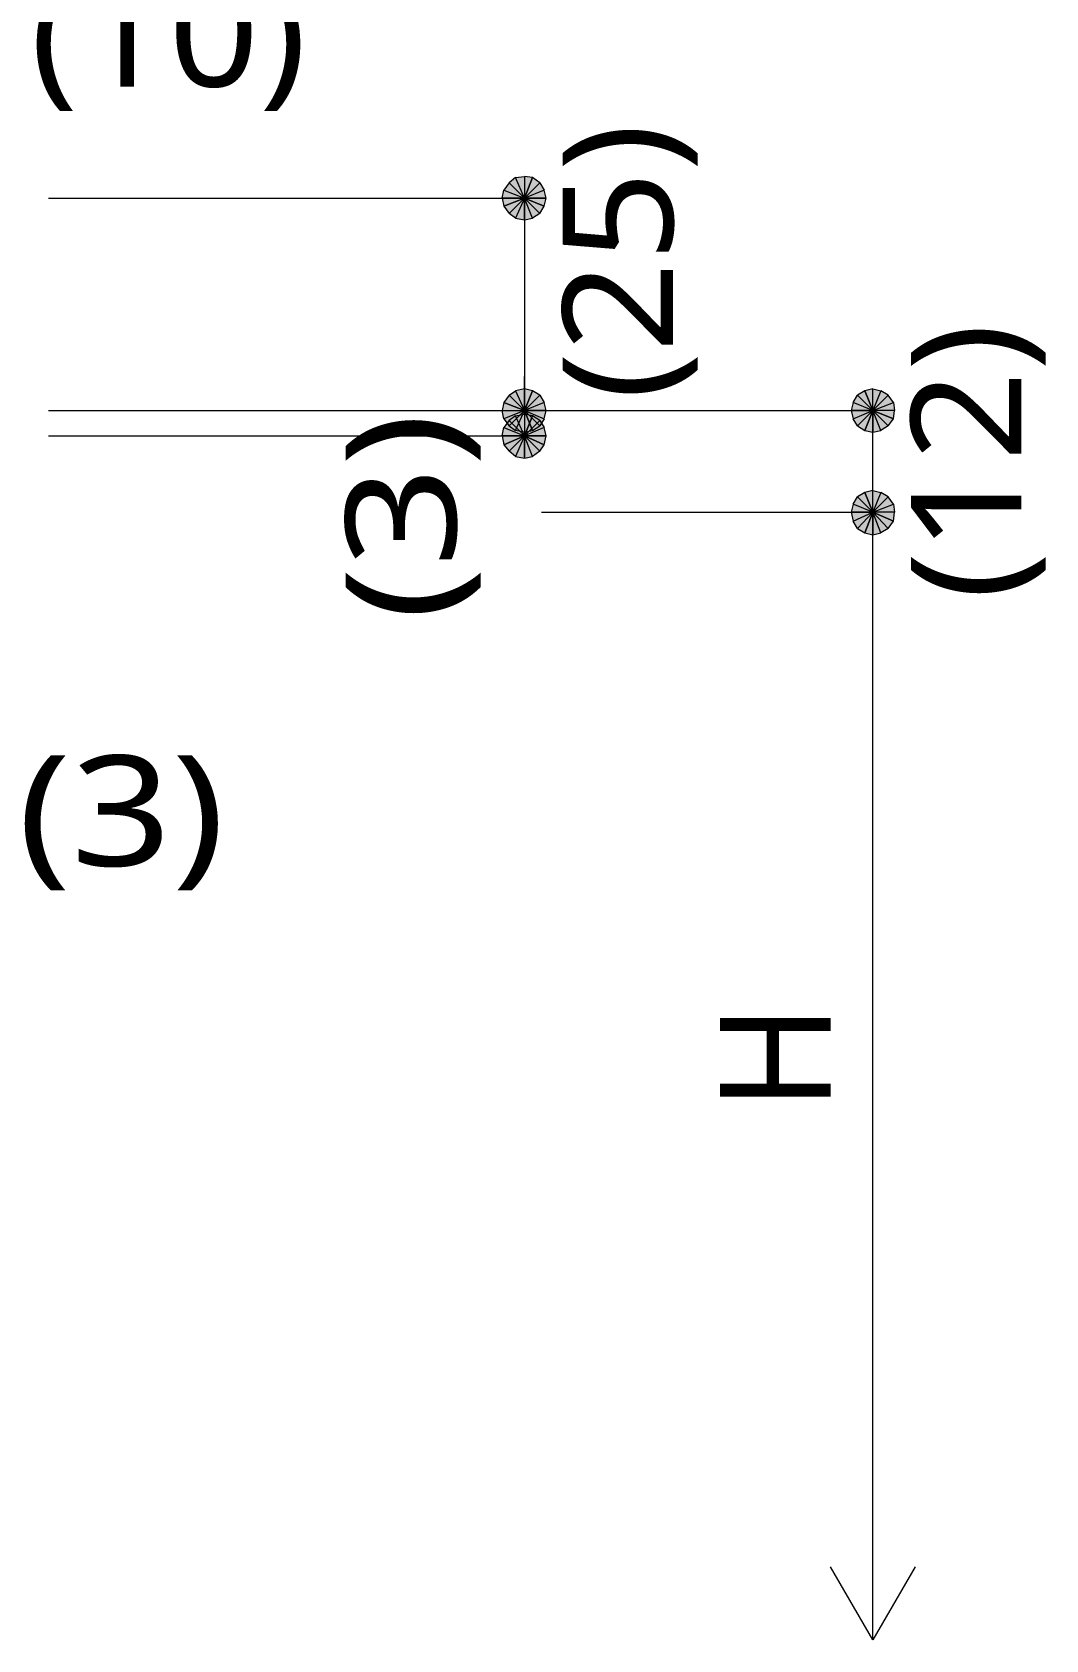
# Model space of a CAD drawing. Header units: millimetres. Extents: x 0 to 420, y 0 to 297.
# Drawn here: x 162.18 to 186.02, y 69.11 to 106.92 of the extents above; entities that cross this region are included whole.
import ezdxf
from ezdxf.enums import TextEntityAlignment as Align

# ---------------------------------------------------------------- set-up
doc = ezdxf.new("R2010")
doc.units = ezdxf.units.MM
doc.styles.add('kst32b', font='NotoSansJP-Variable.ttf')

msp = doc.modelspace()

# ---------------------------------------------------------------- hatches: boundary and pattern name
h = msp.add_hatch(color=7)
h.paths.add_polyline_path([(173.397, 103.378), (173.27, 103.209), (173.757, 103.018), (173.397, 103.378)])
h.paths.add_polyline_path([(173.27, 103.209), (173.757, 103.018), (173.228, 103.018), (173.27, 103.209)])
h.paths.add_polyline_path([(173.757, 103.018), (173.228, 103.018), (173.27, 102.828), (173.757, 103.018)])
h = msp.add_hatch(color=7)
h.paths.add_polyline_path([(173.948, 103.505), (173.757, 103.526), (173.757, 103.018), (173.948, 103.505)])
h.paths.add_polyline_path([(173.757, 103.526), (173.757, 103.018), (173.546, 103.505), (173.757, 103.526)])
h.paths.add_polyline_path([(173.757, 103.018), (173.546, 103.505), (173.397, 103.378), (173.757, 103.018)])
h = msp.add_hatch(color=7)
h.paths.add_polyline_path([(174.265, 103.018), (174.223, 103.209), (173.757, 103.018), (174.265, 103.018)])
h.paths.add_polyline_path([(174.223, 103.209), (173.757, 103.018), (174.117, 103.378), (174.223, 103.209)])
h.paths.add_polyline_path([(173.757, 103.018), (174.117, 103.378), (173.948, 103.505), (173.757, 103.018)])
h = msp.add_hatch(color=7)
h.paths.add_polyline_path([(173.27, 102.828), (173.397, 102.658), (173.757, 103.018), (173.27, 102.828)])
h.paths.add_polyline_path([(173.397, 102.658), (173.757, 103.018), (173.546, 102.552), (173.397, 102.658)])
h.paths.add_polyline_path([(173.757, 103.018), (173.546, 102.552), (173.757, 102.51), (173.757, 103.018)])
h = msp.add_hatch(color=7)
h.paths.add_polyline_path([(173.757, 102.51), (173.948, 102.552), (173.757, 103.018), (173.757, 102.51)])
h.paths.add_polyline_path([(173.948, 102.552), (173.757, 103.018), (174.117, 102.658), (173.948, 102.552)])
h.paths.add_polyline_path([(173.757, 103.018), (174.117, 102.658), (174.223, 102.828), (173.757, 103.018)])
for points in [[(174.223, 102.828), (174.265, 103.018), (173.757, 103.018), (174.223, 102.828)], [(173.948, 98.488), (173.757, 98.531), (173.757, 98.023), (173.948, 98.488)], [(181.758, 97.557), (181.949, 97.515), (181.949, 98.023), (181.758, 97.557)], [(174.223, 97.218), (174.265, 97.43), (173.757, 97.43), (174.223, 97.218)], [(181.758, 95.144), (181.949, 95.102), (181.949, 95.631), (181.758, 95.144)]]:
    msp.add_hatch(color=7).paths.add_polyline_path(points)
h = msp.add_hatch(color=7)
h.paths.add_polyline_path([(173.757, 98.531), (173.546, 98.488), (173.757, 98.023), (173.757, 98.531)])
h.paths.add_polyline_path([(173.546, 98.488), (173.757, 98.023), (173.397, 98.383), (173.546, 98.488)])
h.paths.add_polyline_path([(173.757, 98.023), (173.397, 98.383), (173.27, 98.213), (173.757, 98.023)])
h = msp.add_hatch(color=7)
h.paths.add_polyline_path([(174.265, 98.023), (174.223, 98.213), (173.757, 98.023), (174.265, 98.023)])
h.paths.add_polyline_path([(174.223, 98.213), (173.757, 98.023), (174.117, 98.383), (174.223, 98.213)])
h.paths.add_polyline_path([(173.757, 98.023), (174.117, 98.383), (173.948, 98.488), (173.757, 98.023)])
h = msp.add_hatch(color=7)
h.paths.add_polyline_path([(181.758, 98.488), (181.589, 98.383), (181.949, 98.023), (181.758, 98.488)])
h.paths.add_polyline_path([(181.589, 98.383), (181.949, 98.023), (181.483, 98.213), (181.589, 98.383)])
h.paths.add_polyline_path([(181.949, 98.023), (181.483, 98.213), (181.441, 98.023), (181.949, 98.023)])
h = msp.add_hatch(color=7)
h.paths.add_polyline_path([(182.309, 98.383), (182.139, 98.488), (181.949, 98.023), (182.309, 98.383)])
h.paths.add_polyline_path([(182.139, 98.488), (181.949, 98.023), (181.949, 98.531), (182.139, 98.488)])
h.paths.add_polyline_path([(181.949, 98.023), (181.949, 98.531), (181.758, 98.488), (181.949, 98.023)])
h = msp.add_hatch(color=7)
h.paths.add_polyline_path([(182.436, 97.832), (182.457, 98.023), (181.949, 98.023), (182.436, 97.832)])
h.paths.add_polyline_path([(182.457, 98.023), (181.949, 98.023), (182.436, 98.213), (182.457, 98.023)])
h.paths.add_polyline_path([(181.949, 98.023), (182.436, 98.213), (182.309, 98.383), (181.949, 98.023)])
h = msp.add_hatch(color=7)
h.paths.add_polyline_path([(173.27, 98.213), (173.228, 98.023), (173.757, 98.023), (173.27, 98.213)])
h.paths.add_polyline_path([(173.228, 98.023), (173.757, 98.023), (173.27, 97.832), (173.228, 98.023)])
h.paths.add_polyline_path([(173.757, 98.023), (173.27, 97.832), (173.397, 97.663), (173.757, 98.023)])
h = msp.add_hatch(color=7)
h.paths.add_polyline_path([(173.397, 97.663), (173.546, 97.557), (173.757, 98.023), (173.397, 97.663)])
h.paths.add_polyline_path([(173.546, 97.557), (173.757, 98.023), (173.757, 97.515), (173.546, 97.557)])
h.paths.add_polyline_path([(173.757, 98.023), (173.757, 97.515), (173.948, 97.557), (173.757, 98.023)])
h = msp.add_hatch(color=7)
h.paths.add_polyline_path([(173.948, 97.557), (174.117, 97.663), (173.757, 98.023), (173.948, 97.557)])
h.paths.add_polyline_path([(174.117, 97.663), (173.757, 98.023), (174.223, 97.832), (174.117, 97.663)])
h.paths.add_polyline_path([(173.757, 98.023), (174.223, 97.832), (174.265, 98.023), (173.757, 98.023)])
h = msp.add_hatch(color=7)
h.paths.add_polyline_path([(181.441, 98.023), (181.483, 97.832), (181.949, 98.023), (181.441, 98.023)])
h.paths.add_polyline_path([(181.483, 97.832), (181.949, 98.023), (181.589, 97.663), (181.483, 97.832)])
h.paths.add_polyline_path([(181.949, 98.023), (181.589, 97.663), (181.758, 97.557), (181.949, 98.023)])
h = msp.add_hatch(color=7)
h.paths.add_polyline_path([(181.949, 97.515), (182.139, 97.557), (181.949, 98.023), (181.949, 97.515)])
h.paths.add_polyline_path([(182.139, 97.557), (181.949, 98.023), (182.309, 97.663), (182.139, 97.557)])
h.paths.add_polyline_path([(181.949, 98.023), (182.309, 97.663), (182.436, 97.832), (181.949, 98.023)])
h = msp.add_hatch(color=7)
h.paths.add_polyline_path([(173.397, 97.79), (173.27, 97.621), (173.757, 97.43), (173.397, 97.79)])
h.paths.add_polyline_path([(173.27, 97.621), (173.757, 97.43), (173.228, 97.43), (173.27, 97.621)])
h.paths.add_polyline_path([(173.757, 97.43), (173.228, 97.43), (173.27, 97.218), (173.757, 97.43)])
h = msp.add_hatch(color=7)
h.paths.add_polyline_path([(173.948, 97.896), (173.757, 97.938), (173.757, 97.43), (173.948, 97.896)])
h.paths.add_polyline_path([(173.757, 97.938), (173.757, 97.43), (173.546, 97.896), (173.757, 97.938)])
h.paths.add_polyline_path([(173.757, 97.43), (173.546, 97.896), (173.397, 97.79), (173.757, 97.43)])
h = msp.add_hatch(color=7)
h.paths.add_polyline_path([(174.265, 97.43), (174.223, 97.621), (173.757, 97.43), (174.265, 97.43)])
h.paths.add_polyline_path([(174.223, 97.621), (173.757, 97.43), (174.117, 97.79), (174.223, 97.621)])
h.paths.add_polyline_path([(173.757, 97.43), (174.117, 97.79), (173.948, 97.896), (173.757, 97.43)])
h = msp.add_hatch(color=7)
h.paths.add_polyline_path([(173.27, 97.218), (173.397, 97.07), (173.757, 97.43), (173.27, 97.218)])
h.paths.add_polyline_path([(173.397, 97.07), (173.757, 97.43), (173.546, 96.943), (173.397, 97.07)])
h.paths.add_polyline_path([(173.757, 97.43), (173.546, 96.943), (173.757, 96.901), (173.757, 97.43)])
h = msp.add_hatch(color=7)
h.paths.add_polyline_path([(173.757, 96.901), (173.948, 96.943), (173.757, 97.43), (173.757, 96.901)])
h.paths.add_polyline_path([(173.948, 96.943), (173.757, 97.43), (174.117, 97.07), (173.948, 96.943)])
h.paths.add_polyline_path([(173.757, 97.43), (174.117, 97.07), (174.223, 97.218), (173.757, 97.43)])
h = msp.add_hatch(color=7)
h.paths.add_polyline_path([(181.758, 96.097), (181.589, 95.991), (181.949, 95.631), (181.758, 96.097)])
h.paths.add_polyline_path([(181.589, 95.991), (181.949, 95.631), (181.483, 95.821), (181.589, 95.991)])
h.paths.add_polyline_path([(181.949, 95.631), (181.483, 95.821), (181.441, 95.631), (181.949, 95.631)])
h = msp.add_hatch(color=7)
h.paths.add_polyline_path([(182.309, 95.991), (182.139, 96.097), (181.949, 95.631), (182.309, 95.991)])
h.paths.add_polyline_path([(182.139, 96.097), (181.949, 95.631), (181.949, 96.139), (182.139, 96.097)])
h.paths.add_polyline_path([(181.949, 95.631), (181.949, 96.139), (181.758, 96.097), (181.949, 95.631)])
h = msp.add_hatch(color=7)
h.paths.add_polyline_path([(182.436, 95.419), (182.457, 95.631), (181.949, 95.631), (182.436, 95.419)])
h.paths.add_polyline_path([(182.457, 95.631), (181.949, 95.631), (182.436, 95.821), (182.457, 95.631)])
h.paths.add_polyline_path([(181.949, 95.631), (182.436, 95.821), (182.309, 95.991), (181.949, 95.631)])
h = msp.add_hatch(color=7)
h.paths.add_polyline_path([(181.441, 95.631), (181.483, 95.419), (181.949, 95.631), (181.441, 95.631)])
h.paths.add_polyline_path([(181.483, 95.419), (181.949, 95.631), (181.589, 95.25), (181.483, 95.419)])
h.paths.add_polyline_path([(181.949, 95.631), (181.589, 95.25), (181.758, 95.144), (181.949, 95.631)])
h = msp.add_hatch(color=7)
h.paths.add_polyline_path([(181.949, 95.102), (182.139, 95.144), (181.949, 95.631), (181.949, 95.102)])
h.paths.add_polyline_path([(182.139, 95.144), (181.949, 95.631), (182.309, 95.25), (182.139, 95.144)])
h.paths.add_polyline_path([(181.949, 95.631), (182.309, 95.25), (182.436, 95.419), (181.949, 95.631)])

# ---------------------------------------------------------------- linework, layer by layer
at = {"lineweight": 0}
for points in [[(173.397, 103.378), (173.27, 103.209), (173.757, 103.018)], [(173.757, 103.018), (173.546, 103.505), (173.397, 103.378)], [(173.757, 103.526), (173.757, 103.018), (173.546, 103.505)], [(173.948, 103.505), (173.757, 103.526), (173.757, 103.018)], [(173.757, 103.018), (174.117, 103.378), (173.948, 103.505)], [(174.223, 103.209), (173.757, 103.018), (174.117, 103.378)], [(173.27, 103.209), (173.757, 103.018), (173.228, 103.018)], [(173.757, 103.018), (173.228, 103.018), (173.27, 102.828)], [(173.27, 102.828), (173.397, 102.658), (173.757, 103.018)], [(173.397, 102.658), (173.757, 103.018), (173.546, 102.552)], [(173.757, 103.018), (173.546, 102.552), (173.757, 102.51)], [(174.265, 103.018), (174.223, 103.209), (173.757, 103.018)], [(173.757, 102.51), (173.948, 102.552), (173.757, 103.018)], [(173.948, 102.552), (173.757, 103.018), (174.117, 102.658)], [(173.757, 103.018), (174.117, 102.658), (174.223, 102.828)], [(174.223, 102.828), (174.265, 103.018), (173.757, 103.018)], [(173.757, 98.023), (173.397, 98.383), (173.27, 98.213)], [(173.546, 98.488), (173.757, 98.023), (173.397, 98.383)], [(173.757, 98.531), (173.546, 98.488), (173.757, 98.023)], [(173.948, 98.488), (173.757, 98.531), (173.757, 98.023)], [(173.757, 98.023), (174.117, 98.383), (173.948, 98.488)], [(174.223, 98.213), (173.757, 98.023), (174.117, 98.383)], [(181.589, 98.383), (181.949, 98.023), (181.483, 98.213)], [(181.758, 98.488), (181.589, 98.383), (181.949, 98.023)], [(181.949, 98.023), (181.949, 98.531), (181.758, 98.488)], [(182.139, 98.488), (181.949, 98.023), (181.949, 98.531)], [(182.309, 98.383), (182.139, 98.488), (181.949, 98.023)], [(181.949, 98.023), (182.436, 98.213), (182.309, 98.383)], [(173.27, 98.213), (173.228, 98.023), (173.757, 98.023)], [(173.228, 98.023), (173.757, 98.023), (173.27, 97.832)], [(173.757, 98.023), (173.27, 97.832), (173.397, 97.663)], [(173.397, 97.663), (173.546, 97.557), (173.757, 98.023)], [(173.546, 97.557), (173.757, 98.023), (173.757, 97.515)], [(174.265, 98.023), (174.223, 98.213), (173.757, 98.023)], [(173.757, 98.023), (173.757, 97.515), (173.948, 97.557)], [(173.948, 97.557), (174.117, 97.663), (173.757, 98.023)], [(174.117, 97.663), (173.757, 98.023), (174.223, 97.832)], [(173.757, 98.023), (174.223, 97.832), (174.265, 98.023)], [(181.949, 98.023), (181.483, 98.213), (181.441, 98.023)], [(181.441, 98.023), (181.483, 97.832), (181.949, 98.023)], [(181.483, 97.832), (181.949, 98.023), (181.589, 97.663)], [(181.949, 98.023), (181.589, 97.663), (181.758, 97.557)], [(181.758, 97.557), (181.949, 97.515), (181.949, 98.023)], [(182.457, 98.023), (181.949, 98.023), (182.436, 98.213)], [(181.949, 97.515), (182.139, 97.557), (181.949, 98.023)], [(182.139, 97.557), (181.949, 98.023), (182.309, 97.663)], [(181.949, 98.023), (182.309, 97.663), (182.436, 97.832)], [(182.436, 97.832), (182.457, 98.023), (181.949, 98.023)], [(173.27, 97.621), (173.757, 97.43), (173.228, 97.43)], [(173.397, 97.79), (173.27, 97.621), (173.757, 97.43)], [(173.757, 97.43), (173.546, 97.896), (173.397, 97.79)], [(173.757, 97.938), (173.757, 97.43), (173.546, 97.896)], [(173.948, 97.896), (173.757, 97.938), (173.757, 97.43)], [(173.757, 97.43), (174.117, 97.79), (173.948, 97.896)], [(174.223, 97.621), (173.757, 97.43), (174.117, 97.79)], [(174.265, 97.43), (174.223, 97.621), (173.757, 97.43)], [(173.757, 97.43), (173.228, 97.43), (173.27, 97.218)], [(173.27, 97.218), (173.397, 97.07), (173.757, 97.43)], [(173.397, 97.07), (173.757, 97.43), (173.546, 96.943)], [(173.757, 97.43), (173.546, 96.943), (173.757, 96.901)], [(173.757, 96.901), (173.948, 96.943), (173.757, 97.43)], [(173.948, 96.943), (173.757, 97.43), (174.117, 97.07)], [(173.757, 97.43), (174.117, 97.07), (174.223, 97.218)], [(174.223, 97.218), (174.265, 97.43), (173.757, 97.43)], [(181.758, 96.097), (181.589, 95.991), (181.949, 95.631)], [(181.949, 95.631), (181.949, 96.139), (181.758, 96.097)], [(182.139, 96.097), (181.949, 95.631), (181.949, 96.139)], [(182.309, 95.991), (182.139, 96.097), (181.949, 95.631)], [(181.949, 95.631), (181.483, 95.821), (181.441, 95.631)], [(181.589, 95.991), (181.949, 95.631), (181.483, 95.821)], [(181.949, 95.631), (182.436, 95.821), (182.309, 95.991)], [(182.457, 95.631), (181.949, 95.631), (182.436, 95.821)], [(181.441, 95.631), (181.483, 95.419), (181.949, 95.631)], [(181.483, 95.419), (181.949, 95.631), (181.589, 95.25)], [(181.949, 95.631), (181.589, 95.25), (181.758, 95.144)], [(181.758, 95.144), (181.949, 95.102), (181.949, 95.631)], [(181.949, 95.102), (182.139, 95.144), (181.949, 95.631)], [(182.139, 95.144), (181.949, 95.631), (182.309, 95.25)], [(181.949, 95.631), (182.309, 95.25), (182.436, 95.419)], [(182.436, 95.419), (182.457, 95.631), (181.949, 95.631)]]:
    msp.add_lwpolyline(points, close=True, dxfattribs=at)
at = {"lineweight": 13}
for points in [[(162.56, 103.018), (173.757, 103.018)], [(173.757, 103.018), (173.757, 98.023)], [(173.757, 98.425), (173.757, 98.827)], [(162.56, 98.023), (181.949, 98.023)], [(173.757, 98.023), (173.757, 97.43)], [(174.159, 95.631), (181.949, 95.631), (181.949, 98.023)], [(162.56, 97.43), (173.757, 97.43)], [(182.944, 70.824), (181.949, 69.109), (181.949, 95.631)], [(181.949, 69.109), (180.954, 70.824)]]:
    msp.add_lwpolyline(points, dxfattribs=at)

# ---------------------------------------------------------------- texts
at = {"style": 'kst32b'}
for s, p, p2 in [('(10)', (162.137, 105.643), (168.634, 105.643)), ('(25)', (177.25, 98.277), (177.25, 104.774)), ('(12)', (185.441, 93.578), (185.441, 100.075)), ('(3)', (172.149, 93.091), (172.149, 97.964)), ('(3)', (161.84, 87.312), (166.713, 87.312))]:
    msp.add_text(s, height=2.5989, dxfattribs=at).set_placement(p, p2, align=Align.FIT)
msp.add_text('H', height=2.599, rotation=90, dxfattribs=at).set_placement((180.954, 81.555))

doc.saveas('drawing.dxf')
